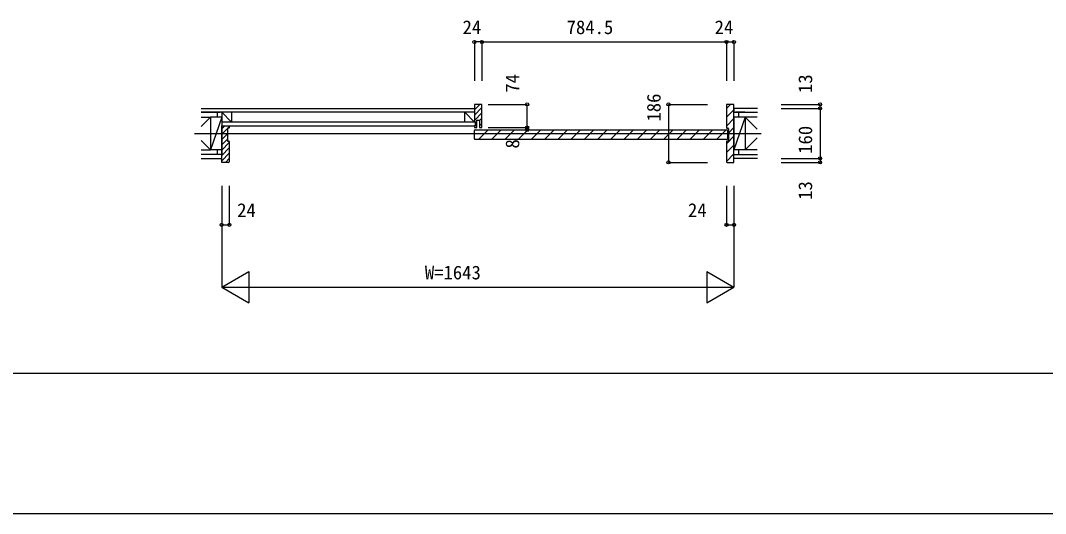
# Model space of a CAD drawing. Units: millimetres, scale not verified. Extents: x -14340 to 14341, y -9999 to 10001.
# Drawn here: x -2555 to 733, y -7202 to -5622 of the extents above; entities that cross this region are included whole.
import ezdxf
from ezdxf.enums import TextEntityAlignment as Align

# ---------------------------------------------------------------- set-up
doc = ezdxf.new("R2010")
doc.units = ezdxf.units.MM
doc.header["$LTSCALE"] = 50
for name, color, linetype in [('0-2_YKK_B1', 4, 'Continuous'), ('0-4_YKK_F1', 7, 'Continuous'), ('0-6_YKK_N1', 2, 'Continuous'), ('0-7_YKK_Z1', 7, 'Continuous')]:
    doc.layers.add(name, color=color, linetype=linetype)
doc.styles.add('ＭＳ ゴシック', font='')
doc.styles.get('ＭＳ ゴシック').set_extended_font_data('MS Gothic')

msp = doc.modelspace()

# ---------------------------------------------------------------- linework, layer by layer
at = {"layer": '0-2_YKK_B1'}
for p, q in [((-1098.68, -5891.36), (-1098.13, -5890.8)), ((-1098.68, -5908.33), (-1081.16, -5890.8)), ((-1098.68, -5925.3), (-1074.68, -5901.3)), ((-1074.68, -5964.8), (-1074.68, -5892.8)), ((-290.18, -5903.75), (-277.24, -5890.8)), ((-290.18, -5892.8), (-290.18, -5965.8)), ((-290.18, -5932.03), (-266.18, -5908.03)), ((-266.18, -5903.8), (-266.18, -5916.3)), ((-1098.68, -5942.27), (-1074.68, -5918.27)), ((-1081.93, -5942.49), (-1074.68, -5935.24)), ((-290.18, -5960.32), (-266.18, -5936.32)), ((-266.18, -5931.3), (-266.18, -6036.3)), ((-1909.18, -5969.47), (-1899.51, -5959.8)), ((-1909.18, -5986.44), (-1891.14, -5968.41)), ((-1891.18, -5968.8), (-1891.18, -6006.8)), ((-1889.58, -5966.84), (-1885.18, -5962.44)), ((-1886.18, -5966.8), (-1889.18, -5966.8)), ((-1099.68, -5975.8), (-1099.68, -5999.5)), ((-1099.68, -5976.1), (-1099.68, -5999.5)), ((-1096.38, -5972.8), (-288.98, -5972.8)), ((-1095.68, -5956.24), (-1091.43, -5951.99)), ((-1085.03, -6002.8), (-1055.03, -5972.8)), ((-1081.93, -5959.46), (-1074.68, -5952.21)), ((-1042.6, -6002.8), (-1012.6, -5972.8)), ((-1000.18, -6002.8), (-970.18, -5972.8)), ((-957.75, -6002.8), (-927.75, -5972.8)), ((-915.32, -6002.8), (-885.32, -5972.8)), ((-872.9, -6002.8), (-842.9, -5972.8)), ((-830.47, -6002.8), (-800.47, -5972.8)), ((-788.04, -6002.8), (-758.04, -5972.8)), ((-745.62, -6002.8), (-715.62, -5972.8)), ((-703.19, -6002.8), (-673.19, -5972.8)), ((-660.76, -6002.8), (-630.76, -5972.8)), ((-618.34, -6002.8), (-588.34, -5972.8)), ((-575.91, -6002.8), (-545.91, -5972.8)), ((-533.48, -6002.8), (-503.48, -5972.8)), ((-491.06, -6002.8), (-461.06, -5972.8)), ((-448.63, -6002.8), (-418.63, -5972.8)), ((-406.21, -6002.8), (-376.21, -5972.8)), ((-363.78, -6002.8), (-333.78, -5972.8)), ((-321.35, -6002.8), (-291.35, -5972.8)), ((-289.18, -5966.8), (-286.18, -5966.8)), ((-285.68, -5999.5), (-285.68, -5976.1)), ((-284.18, -5982.6), (-266.18, -5964.6)), ((-284.18, -5968.8), (-284.18, -6006.8)), ((-1909.18, -6003.42), (-1891.18, -5985.42)), ((-1909.18, -6020.39), (-1891.18, -6002.39)), ((-1909.18, -6037.36), (-1885.18, -6013.36)), ((-1889.18, -6008.8), (-1886.18, -6008.8)), ((-1885.18, -6009.8), (-1885.18, -6074.8)), ((-1096.38, -6002.8), (-288.98, -6002.8)), ((-290.18, -6016.89), (-266.18, -5992.89)), ((-290.18, -6009.8), (-290.18, -6074.8)), ((-286.18, -6008.8), (-289.18, -6008.8)), ((-1909.18, -6054.33), (-1885.18, -6030.33)), ((-1909.18, -6071.3), (-1885.18, -6047.3)), ((-290.18, -6045.17), (-266.18, -6021.17)), ((-290.18, -6073.45), (-266.18, -6049.45)), ((-1909.18, -6063.8), (-1909.18, -6051.3)), ((-1897.72, -6076.8), (-1885.18, -6064.27)), ((-266.18, -6063.8), (-266.18, -6051.3))]:
    msp.add_line(p, q, dxfattribs=at)
for points in [[(-1076.68, -5890.8), (-1098.68, -5890.8), (-1098.68, -5915.8), (-1098.68, -5946.8), (-1095.68, -5946.8), (-1095.68, -5959.8)], [(-266.18, -6051.8), (-266.18, -5915.8), (-266.18, -5890.8), (-288.18, -5890.8)], [(-1098.68, -5959.8), (-1098.68, -5964.8), (-1091.43, -5964.8), (-1091.43, -5960.05), (-1091.43, -5941.3), (-1081.93, -5941.3), (-1081.93, -5960.05), (-1081.93, -5964.8), (-1074.68, -5964.8)], [(-1909.18, -6051.8), (-1909.18, -5959.8), (-1892.18, -5959.8), (-1885.18, -5959.8), (-1885.18, -5965.8)], [(-1887.18, -6076.8), (-1909.18, -6076.8), (-1909.18, -6051.8)], [(-288.18, -6076.8), (-266.18, -6076.8), (-266.18, -6051.8)]]:
    msp.add_lwpolyline(points, dxfattribs=at)
for centre, radius, start, end in [((-1076.68, -5892.8), 2, 0.00001, 89.99999), ((-288.18, -5892.8), 2, 90.00001, 179.99999), ((-1889.18, -5968.8), 2, 90.00001, 179.99999), ((-1886.18, -5965.8), 1, 270.00001, 359.99999), ((-1096.38, -5976.1), 3.3, 90, 180), ((-289.18, -5965.8), 1, 180.00001, 269.99999), ((-288.98, -5976.1), 3.3, 0, 90), ((-286.18, -5968.8), 2, 0.00001, 89.99999), ((-1889.18, -6006.8), 2, 180.00001, 269.99999), ((-1886.18, -6009.8), 1, 0.00001, 89.99999), ((-1096.38, -5999.5), 3.3, 180, 270), ((-289.18, -6009.8), 1, 90.00001, 179.99999), ((-288.98, -5999.5), 3.3, 270, 0), ((-286.18, -6006.8), 2, 270.00001, 359.99999), ((-1887.18, -6074.8), 2, 270.00001, 359.99999), ((-288.18, -6074.8), 2, 180.00001, 269.99999)]:
    msp.add_arc(centre, radius, start, end, dxfattribs=at)
at = {"layer": '0-4_YKK_F1'}
for p, q in [((-14340.5, -6751.8), (14159.5, -6751.8)), ((-14340.5, -7201.8), (14159.5, -7201.8))]:
    msp.add_line(p, q, dxfattribs=at)
at = {"layer": '0-6_YKK_N1'}
for p, q in [((-1074.68, -5690.8), (-1074.68, -5815.8)), ((-1074.68, -5690.8), (-290.18, -5690.8)), ((-290.18, -5690.8), (-266.18, -5690.8)), ((-290.18, -5690.8), (-290.18, -5815.8)), ((-266.18, -5690.8), (-266.18, -5815.8)), ((-1054.68, -5890.8), (-929.68, -5890.8)), ((-929.68, -5964.8), (-929.68, -5890.8)), ((-476.18, -5890.8), (-351.18, -5890.8)), ((-476.18, -5890.8), (-476.18, -6076.8)), ((-115.18, -5890.8), (9.82, -5890.8)), ((-115.18, -5903.8), (9.82, -5903.8)), ((9.82, -5903.8), (9.82, -5890.8)), ((9.82, -5903.8), (9.82, -6063.8)), ((-1054.68, -5964.8), (-929.68, -5964.8)), ((-1054.68, -5972.8), (-929.68, -5972.8)), ((-929.68, -5964.8), (-929.68, -5972.8)), ((-476.18, -6076.8), (-351.18, -6076.8)), ((-115.18, -6063.8), (9.82, -6063.8)), ((-115.18, -6076.8), (9.82, -6076.8)), ((9.82, -6063.8), (9.82, -6076.8)), ((-1909.18, -6151.8), (-1909.18, -6476.8)), ((-1885.18, -6151.8), (-1885.18, -6276.8)), ((-266.18, -6151.8), (-266.18, -6476.8)), ((-1909.18, -6276.8), (-1885.18, -6276.8)), ((-1909.18, -6476.8), (-1822.58, -6426.8)), ((-1822.58, -6426.8), (-1822.58, -6526.8)), ((-352.79, -6426.8), (-352.79, -6526.8)), ((-352.79, -6426.8), (-266.18, -6476.8)), ((-1909.18, -6476.8), (-1822.58, -6526.8)), ((-1909.18, -6476.8), (-266.18, -6476.8)), ((-352.79, -6526.8), (-266.18, -6476.8))]:
    msp.add_line(p, q, dxfattribs=at)
for points in [[(-1074.68, -5690.8), (-1098.68, -5690.8), (-1098.68, -5815.8)], [(-290.18, -6151.8), (-290.18, -6276.8), (-266.18, -6276.8)]]:
    msp.add_lwpolyline(points, dxfattribs=at)
for centre in [(-1098.68, -5690.8), (-1074.68, -5690.8), (-290.18, -5690.8), (-266.18, -5690.8), (-929.68, -5890.8), (-476.18, -5890.8), (9.82, -5890.8), (9.82, -5903.8), (-929.68, -5964.8), (-929.68, -5972.8), (-476.18, -6076.8), (9.82, -6063.8), (9.82, -6076.8), (-1909.18, -6276.8), (-1885.18, -6276.8), (-290.18, -6276.8), (-266.18, -6276.8)]:
    msp.add_circle(centre, 5, dxfattribs=at)
at = {"layer": '0-7_YKK_Z1'}
for p, q in [((-1924.18, -5916.3), (-1924.18, -5931.3)), ((-1878.18, -5947.3), (-1909.18, -5916.3)), ((-1909.18, -5916.3), (-1909.18, -6051.3)), ((-1878.18, -5916.3), (-1878.18, -5947.3)), ((-190.18, -5903.8), (-266.18, -5903.8)), ((-266.18, -5916.3), (-190.18, -5916.3)), ((-231.18, -5916.3), (-261.18, -5916.3)), ((-251.18, -5916.3), (-251.18, -5931.3)), ((-1975.18, -5961.3), (-1945.18, -5931.3)), ((-1975.18, -5931.3), (-1945.18, -5931.3)), ((-1945.18, -5931.3), (-1945.18, -6036.3)), ((-1909.18, -5931.3), (-1945.18, -5931.3)), ((-1909.18, -5931.3), (-1945.18, -6036.3)), ((-1945.18, -5931.3), (-1945.18, -6036.3)), ((-1909.18, -5931.3), (-1909.18, -6036.3)), ((-1095.68, -5947.3), (-1909.18, -5947.3)), ((-230.18, -5931.3), (-266.18, -6036.3)), ((-230.18, -5931.3), (-266.18, -5931.3)), ((-230.18, -5931.3), (-230.18, -6036.3)), ((-191.76, -5969.73), (-230.18, -5931.3)), ((-230.18, -5931.3), (-230.18, -6036.3)), ((-191.42, -5931.3), (-230.18, -5931.3)), ((-1997.07, -5983.8), (-179.3, -5983.8)), ((-1095.68, -5959.8), (-1098.68, -5959.8)), ((-1975.18, -6006.3), (-1945.18, -6036.3)), ((-191.42, -5997.54), (-230.18, -6036.3)), ((-1975.18, -6036.3), (-1945.18, -6036.3)), ((-1909.18, -6036.3), (-1945.18, -6036.3)), ((-1924.18, -6036.3), (-1924.18, -6051.3)), ((-230.18, -6036.3), (-266.18, -6036.3)), ((-251.18, -6036.3), (-251.18, -6051.3)), ((-191.42, -6036.3), (-230.18, -6036.3)), ((-1909.18, -6051.3), (-1975.18, -6051.3)), ((-1914.18, -6051.3), (-1975.18, -6051.3)), ((-1975.18, -6063.8), (-1909.18, -6063.8)), ((-266.18, -6051.3), (-190.18, -6051.3)), ((-190.18, -6063.8), (-266.18, -6063.8)), ((-261.18, -6051.3), (-231.18, -6051.3))]:
    msp.add_line(p, q, dxfattribs=at)
for points in [[(-1975.18, -5903.8), (-1098.68, -5903.8), (-1098.68, -5916.3), (-1975.18, -5916.3), (-1914.18, -5916.3)], [(-1129.68, -5947.3), (-1129.68, -5916.3), (-1098.68, -5947.3)], [(-1909.18, -5959.8), (-1095.68, -5959.8), (-1095.68, -5947.3)]]:
    msp.add_lwpolyline(points, dxfattribs=at)

# ---------------------------------------------------------------- texts
at = {"layer": '0-6_YKK_N1', "style": 'ＭＳ ゴシック'}
for s, p in [('24', (-1136.68, -5678.8)), ('784.5', (-802.93, -5678.8)), ('24', (-328.18, -5678.8)), ('24', (-1859.69, -6264.8)), ('24', (-413.78, -6264.8)), ('W=1643', (-1257.68, -6464.8))]:
    msp.add_text(s, height=43.99, dxfattribs=at).set_placement(p, align=Align.BOTTOM_LEFT)
for s, p in [('74', (-941.68, -5853.48)), ('13', (-2.18, -5854.4)), ('186', (-488.18, -5945.96)), ('160', (-2.18, -6049.33)), ('8', (-941.68, -6032.28)), ('13', (-2.18, -6196.8))]:
    msp.add_text(s, height=43.99, rotation=90, dxfattribs=at).set_placement(p, align=Align.BOTTOM_LEFT)

doc.saveas('drawing.dxf')
